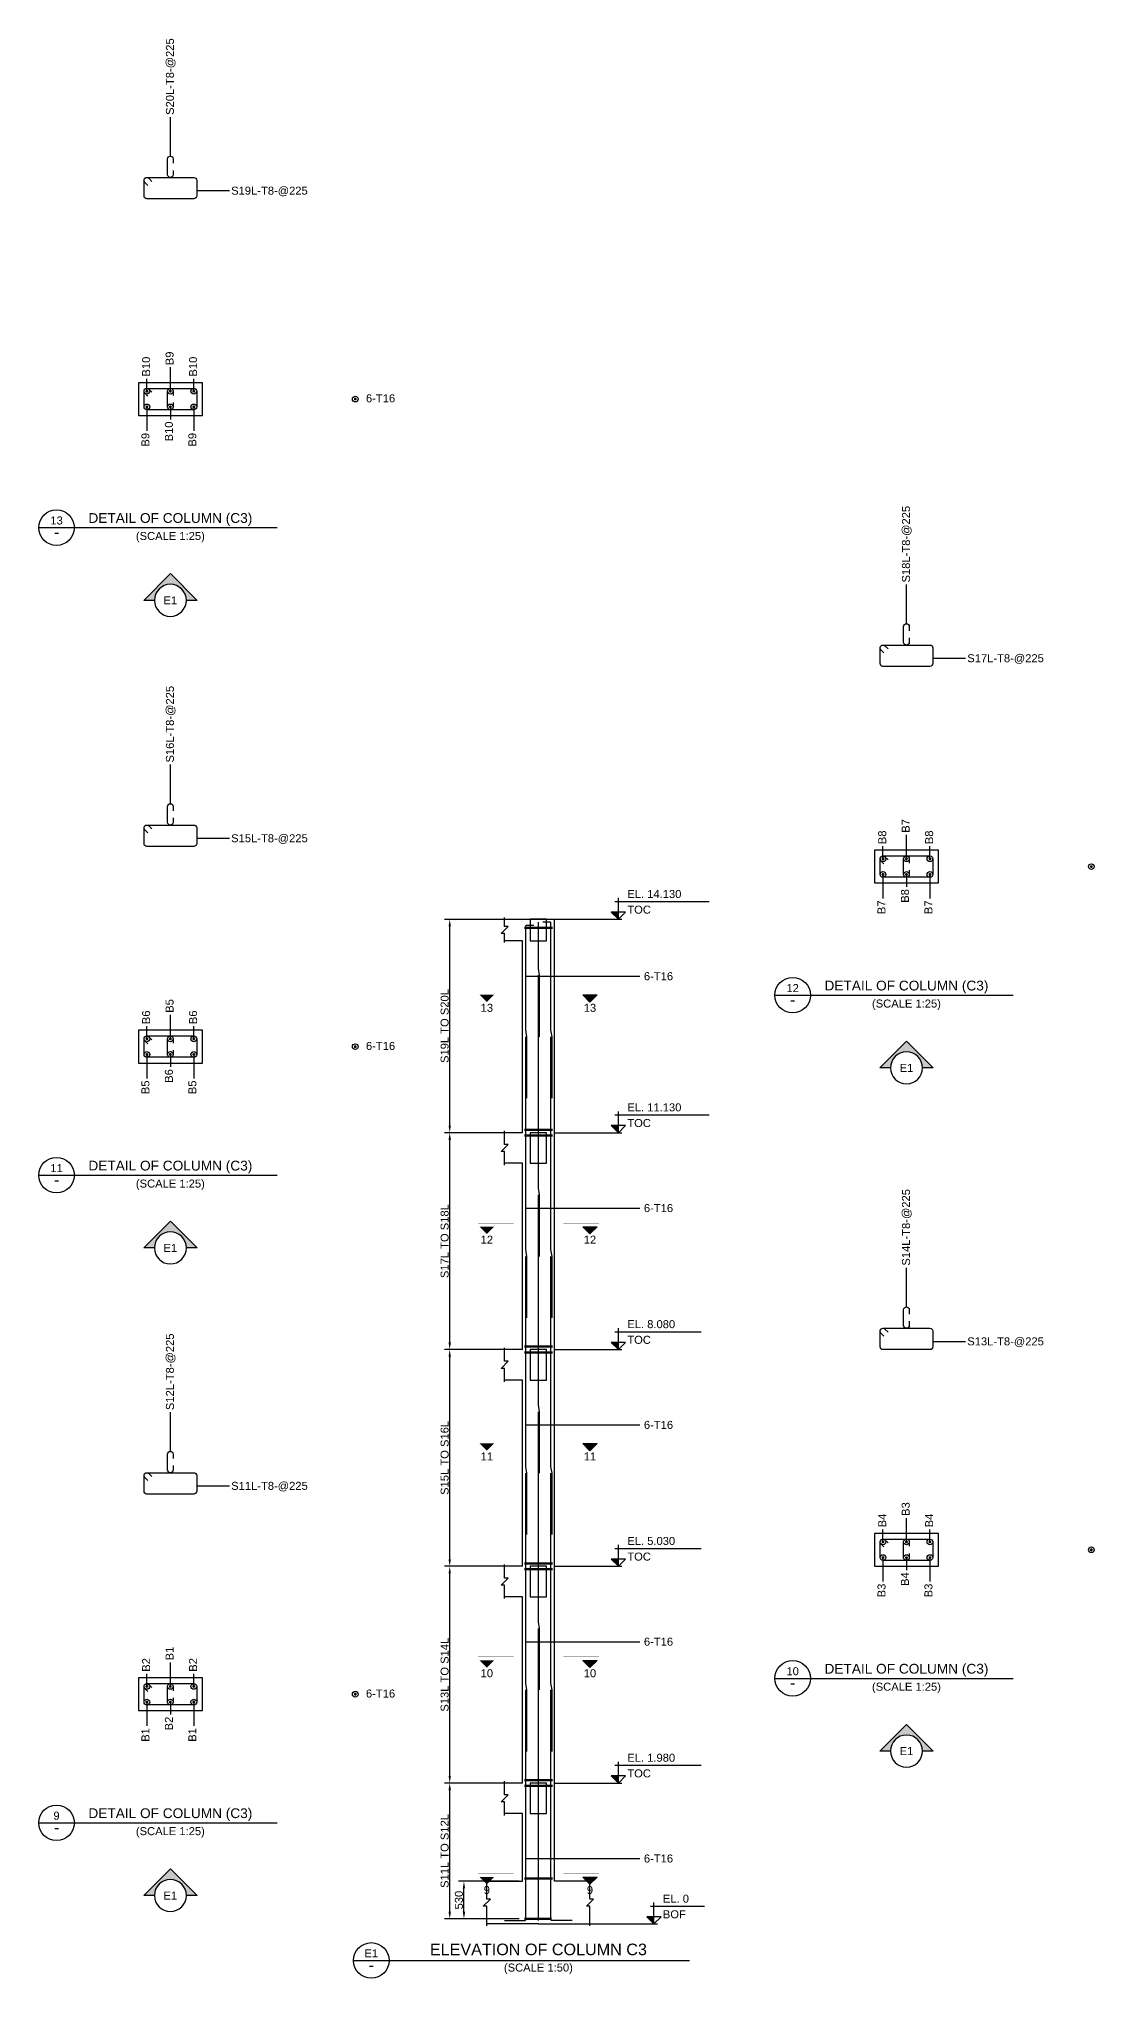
# Model space of a CAD drawing. Header units: inches. Extents: x -816171 to 9366335, y -450961 to 689132.
# Drawn here: x 123873 to 153553, y 15806 to 70342 of the extents above; entities that cross this region are included whole.
import ezdxf
from ezdxf.enums import TextEntityAlignment as Align

# ---------------------------------------------------------------- set-up
doc = ezdxf.new("R2010")
doc.units = ezdxf.units.IN
doc.header["$MEASUREMENT"] = 0
doc.linetypes.add('SCHidden', pattern=[1000, 500, -500])
for name, color, linetype in [('colSectionMarkLayer', 5, 'Continuous'), ('Concrete Line', 2, 'Continuous'), ('Dim', 31, 'Continuous'), ('Hatch', 25, 'Continuous'), ('Labels', 4, 'Continuous'), ('Link', 225, 'Continuous'), ('Reinforcement', 130, 'Continuous'), ('Text', 31, 'Continuous'), ('Text_Scale', 31, 'Continuous')]:
    doc.layers.add(name, color=color, linetype=linetype)
doc.styles.add('SC-BBS1', font='SansSerif')
doc.styles.add('SC-COL2', font='SansSerif')
doc.styles.get("Standard").update_dxf_attribs({"font": 'txt.shx'})
doc.dimstyles.new('ColumnSch', dxfattribs={"dimtxt": 225, "dimasz": 200, "dimexe": 150, "dimexo": 150, "dimgap": 25, "dimtad": 1, "dimtoh": 1, "dimdec": 4, "dimzin": 0, "dimdsep": 46, "dimtxsty": 'SC-COL2', "dimcen": 0.09, "dimclrd": 8, "dimclre": 8, "dimclrt": 31, "dimadec": 0, "dimazin": 0, "dimtfac": 1, "dimtdec": 0, "dimtix": 1, "dimtofl": 0, "dimtmove": 0, "dimatfit": 3, "dimfxl": 1, "dimtolj": 1, "dimtzin": 0, "dimarcsym": 0})
doc.dimstyles.get("Standard").update_dxf_attribs({"dimtxt": 0.18, "dimasz": 0.18, "dimexe": 0.18, "dimexo": 0.0625, "dimgap": 0.09, "dimtad": 0, "dimtih": 1, "dimtoh": 1, "dimdec": 4, "dimzin": 0, "dimdsep": 46, "dimtxsty": 'Standard', "dimcen": 0.09, "dimadec": 0, "dimazin": 0, "dimtfac": 1, "dimtdec": 4, "dimtofl": 0, "dimtmove": 0, "dimatfit": 3, "dimfxl": 1, "dimtolj": 1, "dimtzin": 0, "dimarcsym": 0})

# ---------------------------------------------------------------- blocks, each defined once
blk = doc.blocks.new('*D592')
at = {"layer": 'DEFPOINTS', "color": 0, "transparency": 16777216}
for p in [(135429, 21293), (137529, 21293), (137529, 17475)]:
    blk.add_point(p, dxfattribs=at)
at = {"layer": 'Dim', "color": 8, "lineweight": -2, "transparency": 16777216}
for p, q in [((137379, 21293), (135279, 21293)), ((135429, 17675), (135429, 21093)), ((137379, 17475), (135279, 17475))]:
    blk.add_line(p, q, dxfattribs=at)
at = {"layer": 'Dim', "color": 8, "transparency": 16777216}
for points in [[(135396, 21093), (135463, 21093), (135429, 21293)], [(135396, 17675), (135463, 17675), (135429, 17475)]]:
    blk.add_solid(points, dxfattribs=at)
at = {"layer": 'Dim', "color": 31, "lineweight": 50, "transparency": 16777216, "insert": (135287, 19384), "char_height": 225, "attachment_point": 5, "rotation": 90, "style": 'SC-COL2'}
blk.add_mtext('\\A1;S11L TO S12L', dxfattribs=at)
blk = doc.blocks.new('*D593')
at = {"layer": 'DEFPOINTS', "color": 0, "transparency": 16777216}
for p in [(135829, 18531), (137529, 18531), (137529, 17475)]:
    blk.add_point(p, dxfattribs=at)
at = {"layer": 'Dim', "color": 8, "lineweight": -2, "transparency": 16777216}
for p, q in [((137379, 18531), (135679, 18531)), ((135829, 17675), (135829, 18331)), ((137379, 17475), (135679, 17475))]:
    blk.add_line(p, q, dxfattribs=at)
at = {"layer": 'Dim', "color": 8, "transparency": 16777216}
for points in [[(135796, 18331), (135863, 18331), (135829, 18531)], [(135796, 17675), (135863, 17675), (135829, 17475)]]:
    blk.add_solid(points, dxfattribs=at)
at = {"layer": 'Dim', "color": 31, "lineweight": 50, "transparency": 16777216, "insert": (135688, 18003), "char_height": 225, "attachment_point": 5, "rotation": 90, "style": 'SC-COL2'}
blk.add_mtext('\\A1;530', dxfattribs=at)
blk = doc.blocks.new('*D594')
at = {"layer": 'DEFPOINTS', "color": 0, "transparency": 16777216}
for p in [(135429, 27389), (137529, 27389), (137529, 21293)]:
    blk.add_point(p, dxfattribs=at)
at = {"layer": 'Dim', "color": 8, "lineweight": -2, "transparency": 16777216}
for p, q in [((137379, 27389), (135279, 27389)), ((135429, 21493), (135429, 27189)), ((137379, 21293), (135279, 21293))]:
    blk.add_line(p, q, dxfattribs=at)
at = {"layer": 'Dim', "color": 8, "transparency": 16777216}
for points in [[(135396, 27189), (135463, 27189), (135429, 27389)], [(135396, 21493), (135463, 21493), (135429, 21293)]]:
    blk.add_solid(points, dxfattribs=at)
at = {"layer": 'Dim', "color": 31, "lineweight": 50, "transparency": 16777216, "insert": (135287, 24341), "char_height": 225, "attachment_point": 5, "rotation": 90, "style": 'SC-COL2'}
blk.add_mtext('\\A1;S13L TO S14L', dxfattribs=at)
blk = doc.blocks.new('*D595')
at = {"layer": 'DEFPOINTS', "color": 0, "transparency": 16777216}
for p in [(135429, 33485), (137529, 33485), (137529, 27389)]:
    blk.add_point(p, dxfattribs=at)
at = {"layer": 'Dim', "color": 8, "lineweight": -2, "transparency": 16777216}
for p, q in [((137379, 33485), (135279, 33485)), ((135429, 27589), (135429, 33285)), ((137379, 27389), (135279, 27389))]:
    blk.add_line(p, q, dxfattribs=at)
at = {"layer": 'Dim', "color": 8, "transparency": 16777216}
for points in [[(135396, 33285), (135463, 33285), (135429, 33485)], [(135396, 27589), (135463, 27589), (135429, 27389)]]:
    blk.add_solid(points, dxfattribs=at)
at = {"layer": 'Dim', "color": 31, "lineweight": 50, "transparency": 16777216, "insert": (135287, 30437), "char_height": 225, "attachment_point": 5, "rotation": 90, "style": 'SC-COL2'}
blk.add_mtext('\\A1;S15L TO S16L', dxfattribs=at)
blk = doc.blocks.new('*D596')
at = {"layer": 'DEFPOINTS', "color": 0, "transparency": 16777216}
for p in [(135429, 39581), (137529, 39581), (137529, 33485)]:
    blk.add_point(p, dxfattribs=at)
at = {"layer": 'Dim', "color": 8, "lineweight": -2, "transparency": 16777216}
for p, q in [((137379, 39581), (135279, 39581)), ((135429, 33685), (135429, 39381)), ((137379, 33485), (135279, 33485))]:
    blk.add_line(p, q, dxfattribs=at)
at = {"layer": 'Dim', "color": 8, "transparency": 16777216}
for points in [[(135396, 39381), (135463, 39381), (135429, 39581)], [(135396, 33685), (135463, 33685), (135429, 33485)]]:
    blk.add_solid(points, dxfattribs=at)
at = {"layer": 'Dim', "color": 31, "lineweight": 50, "transparency": 16777216, "insert": (135287, 36533), "char_height": 225, "attachment_point": 5, "rotation": 90, "style": 'SC-COL2'}
blk.add_mtext('\\A1;S17L TO S18L', dxfattribs=at)
blk = doc.blocks.new('*D597')
at = {"layer": 'DEFPOINTS', "color": 0, "transparency": 16777216}
for p in [(135429, 45581), (137529, 45581), (137529, 39581)]:
    blk.add_point(p, dxfattribs=at)
at = {"layer": 'Dim', "color": 8, "lineweight": -2, "transparency": 16777216}
for p, q in [((137379, 45581), (135279, 45581)), ((135429, 39781), (135429, 45381)), ((137379, 39581), (135279, 39581))]:
    blk.add_line(p, q, dxfattribs=at)
at = {"layer": 'Dim', "color": 8, "transparency": 16777216}
for points in [[(135396, 45381), (135463, 45381), (135429, 45581)], [(135396, 39781), (135463, 39781), (135429, 39581)]]:
    blk.add_solid(points, dxfattribs=at)
at = {"layer": 'Dim', "color": 31, "lineweight": 50, "transparency": 16777216, "insert": (135287, 42581), "char_height": 225, "attachment_point": 5, "rotation": 90, "style": 'SC-COL2'}
blk.add_mtext('\\A1;S19L TO S20L', dxfattribs=at)

msp = doc.modelspace()

# ---------------------------------------------------------------- hatches: boundary and pattern name
at = {"layer": 'Hatch'}
h = msp.add_hatch(color=256, dxfattribs=at)
edge = h.paths.add_edge_path(flags=16)
edge.add_line((127123.34546, 54551.4638), (126823.34546, 54551.4638))
edge.add_line((126823.34546, 54551.4638), (127573.34546, 55301.4638))
edge.add_line((127573.34546, 55301.4638), (128323.34546, 54551.4638))
edge.add_line((128323.34546, 54551.4638), (128023.34546, 54551.4638))
edge.add_arc((127573.34546, 54551.4638), 450, 0, 180)
for points in [[(140173.34546, 45581.4638), (140173.34546, 45781.4638), (139973.34546, 45781.4638)], [(136273.34546, 43456.4638), (136473.34546, 43256.4638), (136673.34546, 43456.4638), (136273.34546, 43456.4638)], [(139573.34546, 43456.4638), (139373.34546, 43256.4638), (139173.34546, 43456.4638), (139573.34546, 43456.4638)], [(140173.34546, 39581.4638), (140173.34546, 39781.4638), (139973.34546, 39781.4638)], [(136273.34546, 36936.4638), (136473.34546, 36736.4638), (136673.34546, 36936.4638), (136273.34546, 36936.4638)], [(139573.34546, 36936.4638), (139373.34546, 36736.4638), (139173.34546, 36936.4638), (139573.34546, 36936.4638)], [(140173.34546, 33485.4638), (140173.34546, 33685.4638), (139973.34546, 33685.4638)], [(136273.34546, 30840.4638), (136473.34546, 30640.4638), (136673.34546, 30840.4638), (136273.34546, 30840.4638)], [(139573.34546, 30840.4638), (139373.34546, 30640.4638), (139173.34546, 30840.4638), (139573.34546, 30840.4638)], [(140173.34546, 27389.4638), (140173.34546, 27589.4638), (139973.34546, 27589.4638)], [(136273.34546, 24744.4638), (136473.34546, 24544.4638), (136673.34546, 24744.4638), (136273.34546, 24744.4638)], [(139573.34546, 24744.4638), (139373.34546, 24544.4638), (139173.34546, 24744.4638), (139573.34546, 24744.4638)], [(140173.34546, 21293.4638), (140173.34546, 21493.4638), (139973.34546, 21493.4638)], [(136273.34546, 18648.4638), (136473.34546, 18448.4638), (136673.34546, 18648.4638), (136273.34546, 18648.4638)], [(139573.34546, 18648.4638), (139373.34546, 18448.4638), (139173.34546, 18648.4638), (139573.34546, 18648.4638)], [(141173.34546, 17331.4638), (141173.34546, 17531.4638), (140973.34546, 17531.4638)]]:
    msp.add_hatch(color=256, dxfattribs=at).paths.add_polyline_path(points, flags=0)
h = msp.add_hatch(color=256, dxfattribs=at)
edge = h.paths.add_edge_path(flags=16)
edge.add_line((147823.34546, 41403.4638), (147523.34546, 41403.4638))
edge.add_line((147523.34546, 41403.4638), (148273.34546, 42153.4638))
edge.add_line((148273.34546, 42153.4638), (149023.34546, 41403.4638))
edge.add_line((149023.34546, 41403.4638), (148723.34546, 41403.4638))
edge.add_arc((148273.34546, 41403.4638), 450, 0, 180)
h = msp.add_hatch(color=256, dxfattribs=at)
edge = h.paths.add_edge_path(flags=16)
edge.add_line((127123.34546, 36341.4638), (126823.34546, 36341.4638))
edge.add_line((126823.34546, 36341.4638), (127573.34546, 37091.4638))
edge.add_line((127573.34546, 37091.4638), (128323.34546, 36341.4638))
edge.add_line((128323.34546, 36341.4638), (128023.34546, 36341.4638))
edge.add_arc((127573.34546, 36341.4638), 450, 0, 180)
h = msp.add_hatch(color=256, dxfattribs=at)
edge = h.paths.add_edge_path(flags=16)
edge.add_line((147823.34546, 22193.4638), (147523.34546, 22193.4638))
edge.add_line((147523.34546, 22193.4638), (148273.34546, 22943.4638))
edge.add_line((148273.34546, 22943.4638), (149023.34546, 22193.4638))
edge.add_line((149023.34546, 22193.4638), (148723.34546, 22193.4638))
edge.add_arc((148273.34546, 22193.4638), 450, 0, 180)
h = msp.add_hatch(color=256, dxfattribs=at)
edge = h.paths.add_edge_path(flags=16)
edge.add_line((127123.34546, 18131.4638), (126823.34546, 18131.4638))
edge.add_line((126823.34546, 18131.4638), (127573.34546, 18881.4638))
edge.add_line((127573.34546, 18881.4638), (128323.34546, 18131.4638))
edge.add_line((128323.34546, 18131.4638), (128023.34546, 18131.4638))
edge.add_arc((127573.34546, 18131.4638), 450, 0, 180)

# ---------------------------------------------------------------- linework, layer by layer
at = {"lineweight": 50}
for p, q in [((137529.34546, 45341.4638), (138317.34546, 45341.4638)), ((137529.34546, 39661.4638), (138317.34546, 39661.4638)), ((137529.34546, 39501.4638), (138317.34546, 39501.4638)), ((137529.34546, 33565.4638), (138317.34546, 33565.4638)), ((137529.34546, 33405.4638), (138317.34546, 33405.4638)), ((137529.34546, 27469.4638), (138317.34546, 27469.4638)), ((137529.34546, 27309.4638), (138317.34546, 27309.4638)), ((137529.34546, 21373.4638), (138317.34546, 21373.4638)), ((137529.34546, 21213.4638), (138317.34546, 21213.4638)), ((137529.34546, 18611.4638), (138317.34546, 18611.4638)), ((137529.34546, 17475.4638), (138293.34546, 17475.4638))]:
    msp.add_line(p, q, dxfattribs=at)
at = {"layer": 'colSectionMarkLayer'}
for p, q in [((123873.34546, 56596.4638), (130573.34546, 56596.4638)), ((140073.34546, 46081.4638), (142723.34546, 46081.4638)), ((140173.34546, 45581.4638), (140173.34546, 46181.4638)), ((138373.34546, 45581.4638), (140273.34546, 45581.4638)), ((144573.34546, 43448.4638), (151273.34546, 43448.4638)), ((140073.34546, 40081.4638), (142723.34546, 40081.4638)), ((140173.34546, 39581.4638), (140173.34546, 40181.4638)), ((138373.34546, 39581.4638), (140273.34546, 39581.4638)), ((123873.34546, 38386.4638), (130573.34546, 38386.4638)), ((140073.34546, 33985.4638), (142498.34546, 33985.4638)), ((140173.34546, 33485.4638), (140173.34546, 34085.4638)), ((138373.34546, 33485.4638), (140273.34546, 33485.4638)), ((140073.34546, 27889.4638), (142498.34546, 27889.4638)), ((140173.34546, 27389.4638), (140173.34546, 27989.4638)), ((138373.34546, 27389.4638), (140273.34546, 27389.4638)), ((144573.34546, 24238.4638), (151273.34546, 24238.4638)), ((140173.34546, 21293.4638), (140173.34546, 21893.4638)), ((138373.34546, 21293.4638), (140273.34546, 21293.4638)), ((140073.34546, 21793.4638), (142498.34546, 21793.4638)), ((123873.34546, 20176.4638), (130573.34546, 20176.4638)), ((141073.34546, 17831.4638), (142598.34546, 17831.4638)), ((141173.34546, 17331.4638), (141173.34546, 17931.4638)), ((139373.34546, 17331.4638), (141273.34546, 17331.4638)), ((132723.34546, 16306.4638), (142173.34546, 16306.4638))]:
    msp.add_line(p, q, dxfattribs=at)
for points in [[(127123.34546, 54551.4638), (126823.34546, 54551.4638), (127573.34546, 55301.4638), (128323.34546, 54551.4638), (128023.34546, 54551.4638, 1), (127123.34546, 54551.4638, 1), (128023.34546, 54551.4638)], [(147823.34546, 41403.4638), (147523.34546, 41403.4638), (148273.34546, 42153.4638), (149023.34546, 41403.4638), (148723.34546, 41403.4638, 1), (147823.34546, 41403.4638, 1), (148723.34546, 41403.4638)], [(127123.34546, 36341.4638), (126823.34546, 36341.4638), (127573.34546, 37091.4638), (128323.34546, 36341.4638), (128023.34546, 36341.4638, 1), (127123.34546, 36341.4638, 1), (128023.34546, 36341.4638)], [(147823.34546, 22193.4638), (147523.34546, 22193.4638), (148273.34546, 22943.4638), (149023.34546, 22193.4638), (148723.34546, 22193.4638, 1), (147823.34546, 22193.4638, 1), (148723.34546, 22193.4638)], [(127123.34546, 18131.4638), (126823.34546, 18131.4638), (127573.34546, 18881.4638), (128323.34546, 18131.4638), (128023.34546, 18131.4638, 1), (127123.34546, 18131.4638, 1), (128023.34546, 18131.4638)]]:
    msp.add_lwpolyline(points, format="xyb", dxfattribs=at)
for points in [[(140173.34546, 45581.4638), (140373.34546, 45781.4638), (139973.34546, 45781.4638)], [(140173.34546, 39581.4638), (140373.34546, 39781.4638), (139973.34546, 39781.4638)], [(140173.34546, 33485.4638), (140373.34546, 33685.4638), (139973.34546, 33685.4638)], [(140173.34546, 27389.4638), (140373.34546, 27589.4638), (139973.34546, 27589.4638)], [(140173.34546, 21293.4638), (140373.34546, 21493.4638), (139973.34546, 21493.4638)], [(141173.34546, 17331.4638), (141373.34546, 17531.4638), (140973.34546, 17531.4638)]]:
    msp.add_lwpolyline(points, close=True, dxfattribs=at)
at = {"layer": 'colSectionMarkLayer', "const_width": 5}
for points in [[(137223.34546, 43556.4638), (136223.34546, 43556.4638)], [(136273.34546, 43456.4638), (136473.34546, 43256.4638), (136673.34546, 43456.4638), (136273.34546, 43456.4638)], [(138623.34546, 43556.4638), (139623.34546, 43556.4638)], [(137223.34546, 37036.4638), (136223.34546, 37036.4638)], [(136273.34546, 36936.4638), (136473.34546, 36736.4638), (136673.34546, 36936.4638), (136273.34546, 36936.4638)], [(138623.34546, 37036.4638), (139623.34546, 37036.4638)], [(137223.34546, 30940.4638), (136223.34546, 30940.4638)], [(136273.34546, 30840.4638), (136473.34546, 30640.4638), (136673.34546, 30840.4638), (136273.34546, 30840.4638)], [(138623.34546, 30940.4638), (139623.34546, 30940.4638)], [(137223.34546, 24844.4638), (136223.34546, 24844.4638)], [(136273.34546, 24744.4638), (136473.34546, 24544.4638), (136673.34546, 24744.4638), (136273.34546, 24744.4638)], [(138623.34546, 24844.4638), (139623.34546, 24844.4638)], [(137223.34546, 18748.4638), (136223.34546, 18748.4638)], [(136273.34546, 18648.4638), (136473.34546, 18448.4638), (136673.34546, 18648.4638), (136273.34546, 18648.4638)], [(138623.34546, 18748.4638), (139623.34546, 18748.4638)]]:
    msp.add_lwpolyline(points, dxfattribs=at)
at = {"layer": 'colSectionMarkLayer'}
for points in [[(139573.34546, 43456.4638), (139373.34546, 43256.4638), (139173.34546, 43456.4638), (139573.34546, 43456.4638)], [(139573.34546, 36936.4638), (139373.34546, 36736.4638), (139173.34546, 36936.4638), (139573.34546, 36936.4638)], [(139573.34546, 30840.4638), (139373.34546, 30640.4638), (139173.34546, 30840.4638), (139573.34546, 30840.4638)], [(139573.34546, 24744.4638), (139373.34546, 24544.4638), (139173.34546, 24744.4638), (139573.34546, 24744.4638)], [(139573.34546, 18648.4638), (139373.34546, 18448.4638), (139173.34546, 18648.4638), (139573.34546, 18648.4638)]]:
    msp.add_lwpolyline(points, dxfattribs=at)
for centre in [(124373.34546, 56596.4638), (145073.34546, 43448.4638), (124373.34546, 38386.4638), (145073.34546, 24238.4638), (124373.34546, 20176.4638), (133223.34546, 16306.4638)]:
    msp.add_circle(centre, 500, dxfattribs=at)
at = {"layer": 'Concrete Line'}
for p, q in [((136973.34546, 45581.4638), (138373.34546, 45581.4638)), ((138373.34546, 39581.4638), (138373.34546, 45581.4638)), ((137473.34546, 44981.4638), (136973.34546, 44981.4638)), ((137473.34546, 39581.4638), (137473.34546, 44981.4638)), ((137473.34546, 39581.4638), (136973.34546, 39581.4638)), ((137473.34546, 39581.4638), (137473.34546, 39581.4638)), ((137473.34546, 39581.4638), (137473.34546, 39581.4638)), ((138373.34546, 33485.4638), (138373.34546, 39581.4638)), ((138373.34546, 39581.4638), (138373.34546, 39581.4638)), ((138373.34546, 39581.4638), (138373.34546, 39581.4638)), ((137473.34546, 38721.4638), (136973.34546, 38721.4638)), ((137473.34546, 33485.4638), (137473.34546, 38721.4638)), ((137473.34546, 33485.4638), (136973.34546, 33485.4638)), ((137473.34546, 33485.4638), (137473.34546, 33485.4638)), ((137473.34546, 33485.4638), (137473.34546, 33485.4638)), ((138373.34546, 27389.4638), (138373.34546, 33485.4638)), ((138373.34546, 33485.4638), (138373.34546, 33485.4638)), ((138373.34546, 33485.4638), (138373.34546, 33485.4638)), ((137473.34546, 32625.4638), (136973.34546, 32625.4638)), ((137473.34546, 27389.4638), (137473.34546, 32625.4638)), ((137473.34546, 27389.4638), (136973.34546, 27389.4638)), ((137473.34546, 27389.4638), (137473.34546, 27389.4638)), ((137473.34546, 27389.4638), (137473.34546, 27389.4638)), ((138373.34546, 21293.4638), (138373.34546, 27389.4638)), ((138373.34546, 27389.4638), (138373.34546, 27389.4638)), ((138373.34546, 27389.4638), (138373.34546, 27389.4638)), ((137473.34546, 26529.4638), (136973.34546, 26529.4638)), ((137473.34546, 21293.4638), (137473.34546, 26529.4638)), ((137473.34546, 21293.4638), (136973.34546, 21293.4638)), ((137473.34546, 21293.4638), (137473.34546, 21293.4638)), ((137473.34546, 21293.4638), (137473.34546, 21293.4638)), ((138373.34546, 18531.4638), (138373.34546, 21293.4638)), ((138373.34546, 21293.4638), (138373.34546, 21293.4638)), ((138373.34546, 21293.4638), (138373.34546, 21293.4638)), ((137473.34546, 20433.4638), (136973.34546, 20433.4638)), ((137473.34546, 18531.4638), (137473.34546, 20433.4638)), ((136473.34546, 18531.4638), (137473.34546, 18531.4638)), ((139373.34546, 18531.4638), (138373.34546, 18531.4638)), ((139373.34546, 18531.4638), (138373.34546, 18531.4638)), ((137923.34546, 17331.4638), (136473.34546, 17331.4638)), ((137923.34546, 17331.4638), (139373.34546, 17331.4638))]:
    msp.add_line(p, q, dxfattribs=at)
for points in [[(126673.34546, 59751.4638), (128473.34546, 59751.4638), (128473.34546, 59751.4638), (128473.34546, 60671.4638), (128473.34546, 60671.4638), (126673.34546, 60671.4638), (126673.34546, 60671.4638), (126673.34546, 59751.4638)], [(147373.34546, 46603.4638), (149173.34546, 46603.4638), (149173.34546, 46603.4638), (149173.34546, 47523.4638), (149173.34546, 47523.4638), (147373.34546, 47523.4638), (147373.34546, 47523.4638), (147373.34546, 46603.4638)], [(137693.34546, 45581.4638), (137693.34546, 44981.4638), (138153.34546, 44981.4638), (138153.34546, 45581.4638)], [(126673.34546, 41541.4638), (128473.34546, 41541.4638), (128473.34546, 41541.4638), (128473.34546, 42461.4638), (128473.34546, 42461.4638), (126673.34546, 42461.4638), (126673.34546, 42461.4638), (126673.34546, 41541.4638)], [(137693.34546, 39581.4638), (137693.34546, 38721.4638), (138153.34546, 38721.4638), (138153.34546, 39581.4638)], [(137693.34546, 33485.4638), (137693.34546, 32625.4638), (138153.34546, 32625.4638), (138153.34546, 33485.4638)], [(147373.34546, 27393.4638), (149173.34546, 27393.4638), (149173.34546, 27393.4638), (149173.34546, 28313.4638), (149173.34546, 28313.4638), (147373.34546, 28313.4638), (147373.34546, 28313.4638), (147373.34546, 27393.4638)], [(137693.34546, 27389.4638), (137693.34546, 26529.4638), (138153.34546, 26529.4638), (138153.34546, 27389.4638)], [(126673.34546, 23331.4638), (128473.34546, 23331.4638), (128473.34546, 23331.4638), (128473.34546, 24251.4638), (128473.34546, 24251.4638), (126673.34546, 24251.4638), (126673.34546, 24251.4638), (126673.34546, 23331.4638)], [(137693.34546, 21293.4638), (137693.34546, 20433.4638), (138153.34546, 20433.4638), (138153.34546, 21293.4638)]]:
    msp.add_lwpolyline(points, close=True, dxfattribs=at)
for points in [[(136973.34546, 44931.4638), (136973.34546, 45181.4638), (136873.34546, 45181.4638), (137073.34546, 45381.4638), (136973.34546, 45381.4638), (136973.34546, 45631.4638)], [(136973.34546, 38671.4638), (136973.34546, 39051.4638), (136873.34546, 39051.4638), (137073.34546, 39251.4638), (136973.34546, 39251.4638), (136973.34546, 39631.4638)], [(136973.34546, 32575.4638), (136973.34546, 32955.4638), (136873.34546, 32955.4638), (137073.34546, 33155.4638), (136973.34546, 33155.4638), (136973.34546, 33535.4638)], [(136973.34546, 26479.4638), (136973.34546, 26859.4638), (136873.34546, 26859.4638), (137073.34546, 27059.4638), (136973.34546, 27059.4638), (136973.34546, 27439.4638)], [(136973.34546, 20383.4638), (136973.34546, 20763.4638), (136873.34546, 20763.4638), (137073.34546, 20963.4638), (136973.34546, 20963.4638), (136973.34546, 21343.4638)], [(136473.34546, 17281.4638), (136473.34546, 17831.4638), (136373.34546, 17831.4638), (136573.34546, 18031.4638), (136473.34546, 18031.4638), (136473.34546, 18581.4638)], [(139373.34546, 17281.4638), (139373.34546, 17831.4638), (139273.34546, 17831.4638), (139473.34546, 18031.4638), (139373.34546, 18031.4638), (139373.34546, 18581.4638)]]:
    msp.add_lwpolyline(points, dxfattribs=at)
at = {"layer": 'Concrete Line', "linetype": 'SCHidden', "ltscale": 0.3}
for points in [[(137693.34546, 39581.4638), (137693.34546, 38721.4638), (138153.34546, 38721.4638), (138153.34546, 39581.4638)], [(137693.34546, 33485.4638), (137693.34546, 32625.4638), (138153.34546, 32625.4638), (138153.34546, 33485.4638)], [(137693.34546, 27389.4638), (137693.34546, 26529.4638), (138153.34546, 26529.4638), (138153.34546, 27389.4638)], [(137693.34546, 21293.4638), (137693.34546, 20433.4638), (138153.34546, 20433.4638), (138153.34546, 21293.4638)]]:
    msp.add_lwpolyline(points, close=True, dxfattribs=at)
at = {"layer": 'Dim', "color": 8}
for p, q in [((127573.34546, 60463.4638), (127573.34546, 61103.4638)), ((126913.34546, 60463.4638), (126913.34546, 60783.4638)), ((128233.34546, 60463.4638), (128233.34546, 60783.4638)), ((126913.34546, 59959.4638), (126913.34546, 59319.4638)), ((127573.34546, 59959.4638), (127573.34546, 59639.4638)), ((128233.34546, 59959.4638), (128233.34546, 59319.4638)), ((147613.34546, 47315.4638), (147613.34546, 47635.4638)), ((148273.34546, 47315.4638), (148273.34546, 47955.4638)), ((148933.34546, 47315.4638), (148933.34546, 47635.4638)), ((147613.34546, 46811.4638), (147613.34546, 46171.4638)), ((148273.34546, 46811.4638), (148273.34546, 46491.4638)), ((148933.34546, 46811.4638), (148933.34546, 46171.4638)), ((126913.34546, 42253.4638), (126913.34546, 42573.4638)), ((127573.34546, 42253.4638), (127573.34546, 42893.4638)), ((128233.34546, 42253.4638), (128233.34546, 42573.4638)), ((126913.34546, 41749.4638), (126913.34546, 41109.4638)), ((127573.34546, 41749.4638), (127573.34546, 41429.4638)), ((128233.34546, 41749.4638), (128233.34546, 41109.4638)), ((147613.34546, 28105.4638), (147613.34546, 28425.4638)), ((148273.34546, 28105.4638), (148273.34546, 28745.4638)), ((148933.34546, 28105.4638), (148933.34546, 28425.4638)), ((147613.34546, 27601.4638), (147613.34546, 26961.4638)), ((148273.34546, 27601.4638), (148273.34546, 27281.4638)), ((148933.34546, 27601.4638), (148933.34546, 26961.4638)), ((127573.34546, 24043.4638), (127573.34546, 24683.4638)), ((126913.34546, 24043.4638), (126913.34546, 24363.4638)), ((128233.34546, 24043.4638), (128233.34546, 24363.4638)), ((126913.34546, 23539.4638), (126913.34546, 22899.4638)), ((127573.34546, 23539.4638), (127573.34546, 23219.4638)), ((128233.34546, 23539.4638), (128233.34546, 22899.4638))]:
    msp.add_line(p, q, dxfattribs=at)
at = {"layer": 'Link'}
for points in [[(127653.34546, 66641.4638), (127653.34546, 66521.4638, -1), (127493.34546, 66521.4638), (127493.34546, 66961.4638, -1), (127653.34546, 66961.4638), (127653.34546, 66841.4638)], [(126941.62947, 66220.0424), (126856.77681, 66304.89537, -0.6681779738), (126913.34546, 66441.4638), (128233.34546, 66441.4638, -0.4142135624), (128313.34546, 66361.4638), (128313.34546, 65921.4638, -0.4142135624), (128233.34546, 65841.4638), (126913.34546, 65841.4638, -0.4142135624), (126833.34546, 65921.4638), (126833.34546, 66361.4638, -0.6681793021), (126969.9141, 66418.03224), (127054.76676, 66333.17927)], [(126941.62947, 60290.0424), (126856.77681, 60374.89537, -0.6681779738), (126913.34546, 60511.4638), (128233.34546, 60511.4638, -0.4142135624), (128313.34546, 60431.4638), (128313.34546, 59991.4638, -0.4142135624), (128233.34546, 59911.4638), (126913.34546, 59911.4638, -0.4142135624), (126833.34546, 59991.4638), (126833.34546, 60431.4638, -0.6681793021), (126969.9141, 60488.03224), (127054.76676, 60403.17927)], [(127653.34546, 60111.4638), (127653.34546, 59991.4638, -1), (127493.34546, 59991.4638), (127493.34546, 60431.4638, -1), (127653.34546, 60431.4638), (127653.34546, 60311.4638)], [(148353.34546, 53493.4638), (148353.34546, 53373.4638, -1), (148193.34546, 53373.4638), (148193.34546, 53813.4638, -1), (148353.34546, 53813.4638), (148353.34546, 53693.4638)], [(147641.62947, 53072.0424), (147556.77681, 53156.89537, -0.6681779738), (147613.34546, 53293.4638), (148933.34546, 53293.4638, -0.4142135624), (149013.34546, 53213.4638), (149013.34546, 52773.4638, -0.4142135624), (148933.34546, 52693.4638), (147613.34546, 52693.4638, -0.4142135624), (147533.34546, 52773.4638), (147533.34546, 53213.4638, -0.6681793021), (147669.9141, 53270.03224), (147754.76676, 53185.17927)], [(127653.34546, 48431.4638), (127653.34546, 48311.4638, -1), (127493.34546, 48311.4638), (127493.34546, 48751.4638, -1), (127653.34546, 48751.4638), (127653.34546, 48631.4638)], [(126941.62947, 48010.0424), (126856.77681, 48094.89537, -0.6681779738), (126913.34546, 48231.4638), (128233.34546, 48231.4638, -0.4142135624), (128313.34546, 48151.4638), (128313.34546, 47711.4638, -0.4142135624), (128233.34546, 47631.4638), (126913.34546, 47631.4638, -0.4142135624), (126833.34546, 47711.4638), (126833.34546, 48151.4638, -0.6681793021), (126969.9141, 48208.03224), (127054.76676, 48123.17927)], [(147641.62947, 47142.0424), (147556.77681, 47226.89537, -0.6681779738), (147613.34546, 47363.4638), (148933.34546, 47363.4638, -0.4142135624), (149013.34546, 47283.4638), (149013.34546, 46843.4638, -0.4142135624), (148933.34546, 46763.4638), (147613.34546, 46763.4638, -0.4142135624), (147533.34546, 46843.4638), (147533.34546, 47283.4638, -0.6681793021), (147669.9141, 47340.03224), (147754.76676, 47255.17927)], [(148353.34546, 46963.4638), (148353.34546, 46843.4638, -1), (148193.34546, 46843.4638), (148193.34546, 47283.4638, -1), (148353.34546, 47283.4638), (148353.34546, 47163.4638)], [(126941.62947, 42080.0424), (126856.77681, 42164.89537, -0.6681779738), (126913.34546, 42301.4638), (128233.34546, 42301.4638, -0.4142135624), (128313.34546, 42221.4638), (128313.34546, 41781.4638, -0.4142135624), (128233.34546, 41701.4638), (126913.34546, 41701.4638, -0.4142135624), (126833.34546, 41781.4638), (126833.34546, 42221.4638, -0.6681793021), (126969.9141, 42278.03224), (127054.76676, 42193.17927)], [(127653.34546, 41901.4638), (127653.34546, 41781.4638, -1), (127493.34546, 41781.4638), (127493.34546, 42221.4638, -1), (127653.34546, 42221.4638), (127653.34546, 42101.4638)], [(148353.34546, 34283.4638), (148353.34546, 34163.4638, -1), (148193.34546, 34163.4638), (148193.34546, 34603.4638, -1), (148353.34546, 34603.4638), (148353.34546, 34483.4638)], [(147641.62947, 33862.0424), (147556.77681, 33946.89537, -0.6681779738), (147613.34546, 34083.4638), (148933.34546, 34083.4638, -0.4142135624), (149013.34546, 34003.4638), (149013.34546, 33563.4638, -0.4142135624), (148933.34546, 33483.4638), (147613.34546, 33483.4638, -0.4142135624), (147533.34546, 33563.4638), (147533.34546, 34003.4638, -0.6681793021), (147669.9141, 34060.03224), (147754.76676, 33975.17927)], [(127653.34546, 30221.4638), (127653.34546, 30101.4638, -1), (127493.34546, 30101.4638), (127493.34546, 30541.4638, -1), (127653.34546, 30541.4638), (127653.34546, 30421.4638)], [(126941.62947, 29800.0424), (126856.77681, 29884.89537, -0.6681779738), (126913.34546, 30021.4638), (128233.34546, 30021.4638, -0.4142135624), (128313.34546, 29941.4638), (128313.34546, 29501.4638, -0.4142135624), (128233.34546, 29421.4638), (126913.34546, 29421.4638, -0.4142135624), (126833.34546, 29501.4638), (126833.34546, 29941.4638, -0.6681793021), (126969.9141, 29998.03224), (127054.76676, 29913.17927)], [(147641.62947, 27932.0424), (147556.77681, 28016.89537, -0.6681779738), (147613.34546, 28153.4638), (148933.34546, 28153.4638, -0.4142135624), (149013.34546, 28073.4638), (149013.34546, 27633.4638, -0.4142135624), (148933.34546, 27553.4638), (147613.34546, 27553.4638, -0.4142135624), (147533.34546, 27633.4638), (147533.34546, 28073.4638, -0.6681793021), (147669.9141, 28130.03224), (147754.76676, 28045.17927)], [(148353.34546, 27753.4638), (148353.34546, 27633.4638, -1), (148193.34546, 27633.4638), (148193.34546, 28073.4638, -1), (148353.34546, 28073.4638), (148353.34546, 27953.4638)], [(126941.62947, 23870.0424), (126856.77681, 23954.89537, -0.6681779738), (126913.34546, 24091.4638), (128233.34546, 24091.4638, -0.4142135624), (128313.34546, 24011.4638), (128313.34546, 23571.4638, -0.4142135624), (128233.34546, 23491.4638), (126913.34546, 23491.4638, -0.4142135624), (126833.34546, 23571.4638), (126833.34546, 24011.4638, -0.6681793021), (126969.9141, 24068.03224), (127054.76676, 23983.17927)], [(127653.34546, 23691.4638), (127653.34546, 23571.4638, -1), (127493.34546, 23571.4638), (127493.34546, 24011.4638, -1), (127653.34546, 24011.4638), (127653.34546, 23891.4638)]]:
    msp.add_lwpolyline(points, format="xyb", dxfattribs=at)
at = {"layer": 'Reinforcement', "color": 130, "const_width": 40}
for points in [[(126893.34546, 60431.4638, 1), (126933.34546, 60431.4638, 1)], [(126893.34546, 59991.4638, 1), (126933.34546, 59991.4638, 1)], [(127553.34546, 60431.4638, 1), (127593.34546, 60431.4638, 1)], [(127553.34546, 59991.4638, 1), (127593.34546, 59991.4638, 1)], [(128213.34546, 60431.4638, 1), (128253.34546, 60431.4638, 1)], [(128213.34546, 59991.4638, 1), (128253.34546, 59991.4638, 1)], [(132753.34546, 60211.4638, 1), (132793.34546, 60211.4638, 1)], [(147593.34546, 47283.4638, 1), (147633.34546, 47283.4638, 1)], [(148253.34546, 47283.4638, 1), (148293.34546, 47283.4638, 1)], [(148913.34546, 47283.4638, 1), (148953.34546, 47283.4638, 1)], [(153453.34546, 47063.4638, 1), (153493.34546, 47063.4638, 1)], [(147593.34546, 46843.4638, 1), (147633.34546, 46843.4638, 1)], [(148253.34546, 46843.4638, 1), (148293.34546, 46843.4638, 1)], [(148913.34546, 46843.4638, 1), (148953.34546, 46843.4638, 1)], [(126893.34546, 42221.4638, 1), (126933.34546, 42221.4638, 1)], [(127553.34546, 42221.4638, 1), (127593.34546, 42221.4638, 1)], [(128213.34546, 42221.4638, 1), (128253.34546, 42221.4638, 1)], [(132753.34546, 42001.4638, 1), (132793.34546, 42001.4638, 1)], [(126893.34546, 41781.4638, 1), (126933.34546, 41781.4638, 1)], [(127553.34546, 41781.4638, 1), (127593.34546, 41781.4638, 1)], [(128213.34546, 41781.4638, 1), (128253.34546, 41781.4638, 1)], [(147593.34546, 28073.4638, 1), (147633.34546, 28073.4638, 1)], [(148253.34546, 28073.4638, 1), (148293.34546, 28073.4638, 1)], [(148913.34546, 28073.4638, 1), (148953.34546, 28073.4638, 1)], [(153453.34546, 27853.4638, 1), (153493.34546, 27853.4638, 1)], [(147593.34546, 27633.4638, 1), (147633.34546, 27633.4638, 1)], [(148253.34546, 27633.4638, 1), (148293.34546, 27633.4638, 1)], [(148913.34546, 27633.4638, 1), (148953.34546, 27633.4638, 1)], [(126893.34546, 24011.4638, 1), (126933.34546, 24011.4638, 1)], [(127553.34546, 24011.4638, 1), (127593.34546, 24011.4638, 1)], [(128213.34546, 24011.4638, 1), (128253.34546, 24011.4638, 1)], [(126893.34546, 23571.4638, 1), (126933.34546, 23571.4638, 1)], [(127553.34546, 23571.4638, 1), (127593.34546, 23571.4638, 1)], [(128213.34546, 23571.4638, 1), (128253.34546, 23571.4638, 1)], [(132753.34546, 23791.4638, 1), (132793.34546, 23791.4638, 1)]]:
    msp.add_lwpolyline(points, format="xyb", close=True, dxfattribs=at)
at = {"layer": 'Reinforcement'}
for points in [[(137601.34546, 40553.4638), (137601.34546, 42281.4638), (137569.34546, 42473.4638), (137569.34546, 45391.4638, -0.4142135624), (137599.34546, 45421.4638), (137799.34546, 45421.4638)], [(138309.34546, 40553.4638), (138309.34546, 42281.4638), (138277.34546, 42473.4638), (138277.34546, 45471.4638, 0.4142135624), (138247.34546, 45501.4638), (138047.34546, 45501.4638)], [(136969.34546, 17427.4638), (137539.34546, 17427.4638, 0.4142135624), (137569.34546, 17457.4638), (137569.34546, 23911.4638)], [(138877.34546, 17427.4638), (138307.34546, 17427.4638, -0.4142135624), (138277.34546, 17457.4638), (138277.34546, 23911.4638)]]:
    msp.add_lwpolyline(points, format="xyb", dxfattribs=at)
for points in [[(137955.34546, 42281.4638), (137955.34546, 44009.4638), (137923.34546, 44201.4638), (137923.34546, 45501.4638), (137923.34546, 45501.4638), (137923.34546, 45501.4638)], [(137955.34546, 36103.4638), (137955.34546, 37831.4638), (137923.34546, 38023.4638), (137923.34546, 44009.4638)], [(137601.34546, 34375.4638), (137601.34546, 36103.4638), (137569.34546, 36295.4638), (137569.34546, 42281.4638)], [(138309.34546, 34375.4638), (138309.34546, 36103.4638), (138277.34546, 36295.4638), (138277.34546, 42281.4638)], [(137955.34546, 30007.4638), (137955.34546, 31735.4638), (137923.34546, 31927.4638), (137923.34546, 37831.4638)], [(137601.34546, 28279.4638), (137601.34546, 30007.4638), (137569.34546, 30199.4638), (137569.34546, 36103.4638)], [(138309.34546, 28279.4638), (138309.34546, 30007.4638), (138277.34546, 30199.4638), (138277.34546, 36103.4638)], [(137955.34546, 23911.4638), (137955.34546, 25639.4638), (137923.34546, 25831.4638), (137923.34546, 31735.4638)], [(137601.34546, 22183.4638), (137601.34546, 23911.4638), (137569.34546, 24103.4638), (137569.34546, 30007.4638)], [(138309.34546, 22183.4638), (138309.34546, 23911.4638), (138277.34546, 24103.4638), (138277.34546, 30007.4638)], [(137923.34546, 17427.4638), (137923.34546, 17427.4638), (137923.34546, 17427.4638), (137923.34546, 25639.4638)]]:
    msp.add_lwpolyline(points, dxfattribs=at)
at = {"layer": 'Reinforcement', "color": 130}
for centre in [(126913.34546, 60431.4638), (126913.34546, 59991.4638), (127573.34546, 60431.4638), (127573.34546, 59991.4638), (128233.34546, 60431.4638), (128233.34546, 59991.4638), (132773.34546, 60211.4638), (147613.34546, 47283.4638), (147613.34546, 46843.4638), (148273.34546, 47283.4638), (148273.34546, 46843.4638), (148933.34546, 47283.4638), (148933.34546, 46843.4638), (153473.34546, 47063.4638), (126913.34546, 42221.4638), (127573.34546, 42221.4638), (128233.34546, 42221.4638), (132773.34546, 42001.4638), (126913.34546, 41781.4638), (127573.34546, 41781.4638), (128233.34546, 41781.4638), (147613.34546, 28073.4638), (148273.34546, 28073.4638), (148933.34546, 28073.4638), (153473.34546, 27853.4638), (147613.34546, 27633.4638), (148273.34546, 27633.4638), (148933.34546, 27633.4638), (126913.34546, 24011.4638), (127573.34546, 24011.4638), (128233.34546, 24011.4638), (126913.34546, 23571.4638), (127573.34546, 23571.4638), (128233.34546, 23571.4638), (132773.34546, 23791.4638)]:
    msp.add_circle(centre, 80, dxfattribs=at)

# ---------------------------------------------------------------- texts
at = {"layer": 'colSectionMarkLayer', "style": 'SC-BBS1'}
for s, p in [('13', (136473.34546, 43206.4638)), ('13', (139373.34546, 43206.4638)), ('12', (136473.34546, 36686.4638)), ('12', (139373.34546, 36686.4638)), ('11', (136473.34546, 30590.4638)), ('11', (139373.34546, 30590.4638)), ('10', (136473.34546, 24494.4638)), ('10', (139373.34546, 24494.4638)), ('9', (136473.34546, 18398.4638)), ('9', (139373.34546, 18398.4638))]:
    msp.add_text(s, height=225, dxfattribs=at).set_placement(p, align=Align.TOP_CENTER)
at = {"layer": 'Dim', "style": 'SC-COL2'}
for s, p in [('B10', (126891.34546, 60843.4638)), ('B9', (127551.34546, 61163.4638)), ('B10', (128211.34546, 60843.4638)), ('B8', (147591.34546, 47695.4638)), ('B7', (148251.34546, 48015.4638)), ('B8', (148911.34546, 47695.4638)), ('B5', (127551.34546, 42953.4638)), ('B6', (126891.34546, 42633.4638)), ('B6', (128211.34546, 42633.4638)), ('B3', (148251.34546, 28805.4638)), ('B4', (147591.34546, 28485.4638)), ('B4', (148911.34546, 28485.4638)), ('B1', (127551.34546, 24743.4638)), ('B2', (126891.34546, 24423.4638)), ('B2', (128211.34546, 24423.4638))]:
    msp.add_text(s, height=225, rotation=90, dxfattribs=at).set_placement(p, align=Align.MIDDLE_LEFT)
for s, p in [('B10', (127531.34546, 59579.4638)), ('B9', (126871.34546, 59259.4638)), ('B9', (128191.34546, 59259.4638)), ('B8', (148231.34546, 46431.4638)), ('B7', (147571.34546, 46111.4638)), ('B7', (148891.34546, 46111.4638)), ('B5', (126871.34546, 41049.4638)), ('B6', (127531.34546, 41369.4638)), ('B5', (128191.34546, 41049.4638)), ('B3', (147571.34546, 26901.4638)), ('B4', (148231.34546, 27221.4638)), ('B3', (148891.34546, 26901.4638)), ('B2', (127531.34546, 23159.4638)), ('B1', (126871.34546, 22839.4638)), ('B1', (128191.34546, 22839.4638))]:
    msp.add_text(s, height=225, rotation=90, dxfattribs=at).set_placement(p, align=Align.MIDDLE_RIGHT)
at = {"layer": 'Labels', "style": 'SC-BBS1'}
for s, height, p in [('13', 225, (124373.34546, 56616.4638)), ('DETAIL OF COLUMN (C3)', 275, (127573.34546, 56646.4638)), ('12', 225, (145073.34546, 43468.4638)), ('DETAIL OF COLUMN (C3)', 275, (148273.34546, 43498.4638)), ('DETAIL OF COLUMN (C3)', 275, (127573.34546, 38436.4638)), ('11', 225, (124373.34546, 38406.4638)), ('10', 225, (145073.34546, 24258.4638)), ('DETAIL OF COLUMN (C3)', 275, (148273.34546, 24288.4638)), ('9', 225, (124373.34546, 20196.4638)), ('DETAIL OF COLUMN (C3)', 275, (127573.34546, 20226.4638)), ('E1', 225, (133223.34546, 16326.4638)), ('ELEVATION OF COLUMN C3', 325, (137923.34546, 16356.4638))]:
    msp.add_text(s, height=height, dxfattribs=at).set_placement(p, align=Align.BOTTOM_CENTER)
for s, height, p in [('-', 325, (124373.34546, 56471.4638)), ('E1', 225, (127573.34546, 54551.4638)), ('-', 325, (145073.34546, 43323.4638)), ('E1', 225, (148273.34546, 41403.4638)), ('-', 325, (124373.34546, 38261.4638)), ('E1', 225, (127573.34546, 36341.4638)), ('-', 325, (145073.34546, 24113.4638)), ('E1', 225, (148273.34546, 22193.4638)), ('-', 325, (124373.34546, 20051.4638)), ('E1', 225, (127573.34546, 18131.4638)), ('-', 325, (133223.34546, 16181.4638))]:
    msp.add_text(s, height=height, dxfattribs=at).set_placement(p, align=Align.MIDDLE_CENTER)
at = {"layer": 'Text', "style": 'SC-BBS1'}
for s, p in [('S20L-T8-@225', (127673.34546, 68201.4638)), ('S18L-T8-@225', (148373.34546, 55053.4638)), ('S16L-T8-@225', (127673.34546, 49991.4638)), ('S14L-T8-@225', (148373.34546, 35843.4638)), ('S12L-T8-@225', (127673.34546, 31781.4638))]:
    msp.add_text(s, height=225, rotation=90, dxfattribs=at).set_placement(p)
for s, p in [('S19L-T8-@225', (129283.34546, 66071.4638)), ('6-T16', (133073.34546, 60231.4638)), ('S17L-T8-@225', (149983.34546, 52923.4638)), ('S15L-T8-@225', (129283.34546, 47861.4638)), ('6-T16', (133073.34546, 42021.4638)), ('S13L-T8-@225', (149983.34546, 33713.4638)), ('S11L-T8-@225', (129283.34546, 29651.4638)), ('6-T16', (133073.34546, 23811.4638))]:
    msp.add_text(s, height=225, dxfattribs=at).set_placement(p, align=Align.MIDDLE_LEFT)
for p in [(127573.34546, 56181.4638), (148273.34546, 43033.4638), (127573.34546, 37971.4638), (148273.34546, 23823.4638), (127573.34546, 19761.4638)]:
    msp.add_text('(SCALE 1:25)', height=225, dxfattribs=at).set_placement(p, align=Align.BOTTOM_CENTER)
for s, p in [('EL. 14.130', (140423.34546, 46181.4638)), ('TOC', (140423.34546, 45741.4638)), ('EL. 11.130', (140423.34546, 40181.4638)), ('TOC', (140423.34546, 39741.4638)), ('TOC', (140423.34546, 33645.4638)), ('EL. 8.080', (140423.34546, 34085.4638)), ('EL. 5.030', (140423.34546, 27989.4638)), ('TOC', (140423.34546, 27549.4638)), ('EL. 1.980', (140423.34546, 21893.4638)), ('TOC', (140423.34546, 21453.4638)), ('EL. 0', (141423.34546, 17931.4638)), ('BOF', (141423.34546, 17491.4638))]:
    msp.add_text(s, height=225, dxfattribs=at).set_placement(p)
at = {"layer": 'Text', "char_height": 225, "attachment_point": 1, "style": 'SC-BBS1'}
for insert in [(140889.84546, 44093.9638), (140889.84546, 37573.9638), (140889.84546, 31477.9638), (140889.84546, 25381.9638), (140889.84546, 19285.9638)]:
    msp.add_mtext('6-T16', dxfattribs=dict(at, insert=insert))
at = {"layer": 'Text_Scale', "style": 'SC-BBS1'}
msp.add_text('(SCALE 1:50)', height=225, dxfattribs=at).set_placement((137923.34546, 15926.4638), align=Align.BOTTOM_CENTER)

# ---------------------------------------------------------------- dimensions: what is measured, and where the dimension line sits
at = {"layer": 'Dim', "lineweight": 50}
for p1, p2, distance, text, picture, middle in [((137529.34546, 39581.4638), (137529.34546, 45581.4638), 2100, 'S19L TO S20L', '*D597', (135286.75287, 42581.4638)), ((137529.34546, 33485.4638), (137529.34546, 39581.4638), 2100, 'S17L TO S18L', '*D596', (135286.75287, 36533.4638)), ((137529.34546, 27389.4638), (137529.34546, 33485.4638), 2100, 'S15L TO S16L', '*D595', (135286.59855, 30437.4638)), ((137529.34546, 21293.4638), (137529.34546, 27389.4638), 2100, 'S13L TO S14L', '*D594', (135286.59855, 24341.4638)), ((137529.34546, 17475.4638), (137529.34546, 21293.4638), 2100, 'S11L TO S12L', '*D592', (135286.75287, 19384.4638)), ((137529.34546, 17475.4638), (137529.34546, 18531.4638), 1700, '530', '*D593', (135688.29608, 18003.4638))]:
    dim = msp.add_aligned_dim(p1=p1, p2=p2, distance=distance, text=text, dimstyle='ColumnSch', dxfattribs=at)
    dim.commit()
    dim.dimension.update_dxf_attribs({"geometry": picture, "text_midpoint": middle})

# ---------------------------------------------------------------- leaders
at = {"layer": 'Dim', "color": 8}
for points in [[(127573.34546, 67041.4638), (127573.34546, 68141.4638)], [(128313.34546, 66071.4638), (129233.34546, 66071.4638)], [(148273.34546, 53893.4638), (148273.34546, 54993.4638)], [(149013.34546, 52923.4638), (149933.34546, 52923.4638)], [(127573.34546, 48831.4638), (127573.34546, 49931.4638)], [(128313.34546, 47861.4638), (129233.34546, 47861.4638)], [(137569.34546, 43981.4638), (140777.34546, 43981.4638)], [(138277.34546, 43981.4638), (140777.34546, 43981.4638)], [(137569.34546, 37461.4638), (140777.34546, 37461.4638)], [(138277.34546, 37461.4638), (140777.34546, 37461.4638)], [(148273.34546, 34683.4638), (148273.34546, 35783.4638)], [(149013.34546, 33713.4638), (149933.34546, 33713.4638)], [(127573.34546, 30621.4638), (127573.34546, 31721.4638)], [(137569.34546, 31365.4638), (140777.34546, 31365.4638)], [(138277.34546, 31365.4638), (140777.34546, 31365.4638)], [(128313.34546, 29651.4638), (129233.34546, 29651.4638)], [(137569.34546, 25269.4638), (140777.34546, 25269.4638)], [(138277.34546, 25269.4638), (140777.34546, 25269.4638)], [(137569.34546, 19173.4638), (140777.34546, 19173.4638)], [(138277.34546, 19173.4638), (140777.34546, 19173.4638)]]:
    msp.add_leader(points, dimstyle='Standard', dxfattribs=at)

doc.saveas('drawing.dxf')
